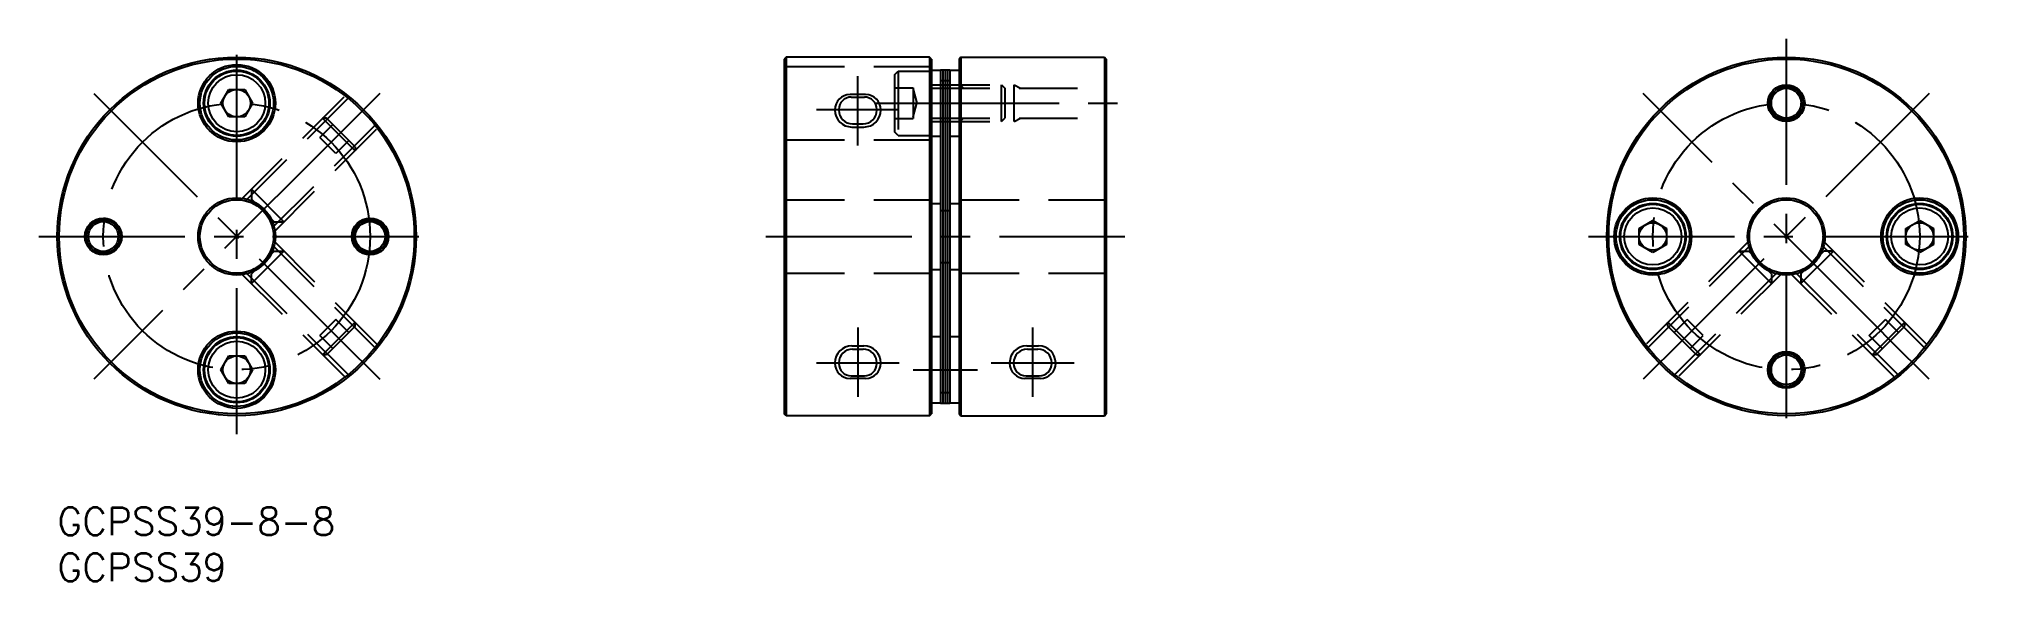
# Model space of a CAD drawing. Extents: x -2 to 209, y -8 to 51.
import ezdxf

# ---------------------------------------------------------------- set-up
doc = ezdxf.new("R2010")
doc.units = 0
doc.header["$LTSCALE"] = 0.5
doc.linetypes.add('CENTER', pattern=[50.8, 31.75, -6.35, 6.35, -6.35])
doc.linetypes.add('DASHED', pattern=[19.05, 12.7, -6.35])
for name, color, linetype in [('MSM_CENTER', 1, 'CENTER'), ('MSM_CONTINUOUS', 7, 'CONTINUOUS'), ('MSM_DASHED', 4, 'DASHED'), ('MSM_NARROW', 5, 'CONTINUOUS'), ('MSM_PART_NUMBER', 7, 'CONTINUOUS')]:
    doc.layers.add(name, color=color, linetype=linetype)
doc.styles.get("Standard").update_dxf_attribs({"font": 'txt.shx', "height": 3, "bigfont": 'bigfont.shx'})

# ---------------------------------------------------------------- blocks, each defined once
blk = doc.blocks.new('*U38')
at = {"layer": 'MSM_PART_NUMBER'}
blk.add_text('GCPSS39-8-8', height=3, dxfattribs=at).set_placement((0, -3))
blk = doc.blocks.new('*U39')
at = {"layer": 'MSM_PART_NUMBER'}
blk.add_text('GCPSS39', height=3, dxfattribs=at).set_placement((0, -8))

msp = doc.modelspace()

# ---------------------------------------------------------------- linework, layer by layer
at = {"layer": 'MSM_CENTER'}
for p, q in [((19.5, 8), (19.5, 51)), ((187.9, 51), (187.9, 8)), ((87, 39.41), (87, 46.94)), ((3.96, 45.04), (29.4, 19.6)), ((35.04, 45.04), (30.81, 40.81)), ((197.8, 19.6), (172.36, 45.04)), ((203.44, 45.04), (178, 19.6)), ((91.5, 43.29), (82.5, 43.29)), ((89, 44), (91, 44)), ((93, 44), (116, 44)), ((29.4, 39.4), (3.96, 13.96)), ((-2, 29.5), (41, 29.5)), ((77, 29.5), (116, 29.5)), ((166.4, 29.5), (209.4, 29.5)), ((87, 19.59), (87, 12.06)), ((106, 19.59), (106, 12.06)), ((30.81, 18.19), (35.04, 13.96)), ((176.59, 18.19), (172.36, 13.96)), ((203.44, 13.96), (199.21, 18.19)), ((91.5, 15.71), (82.5, 15.71)), ((93, 15), (100, 15)), ((110.5, 15.71), (101.5, 15.71))]:
    msp.add_line(p, q, dxfattribs=at)
for centre in [(19.5, 29.5), (187.9, 29.5)]:
    msp.add_circle(centre, 14.5, dxfattribs=at)
at = {"layer": 'MSM_CONTINUOUS'}
for p, q in [((79.2, 49), (79, 48.8)), ((79, 48.8), (79, 10.2)), ((94.8, 49), (79.2, 49)), ((79.2, 49), (79.2, 10)), ((95, 48.8), (94.8, 49)), ((94.8, 49), (94.8, 10)), ((95, 48.8), (95, 10.2)), ((98.2, 49), (98, 48.8)), ((98, 48.8), (98, 10.2)), ((98.2, 49), (113.8, 49)), ((98.2, 49), (98.2, 10)), ((113.8, 49), (114, 48.8)), ((113.8, 49), (113.8, 10)), ((114, 48.8), (114, 10.2)), ((95, 47.6), (96, 47.6)), ((96, 47.64), (96, 11.36)), ((96, 47.64), (97, 47.64)), ((96.25, 47.64), (96.25, 11.36)), ((96.5, 47.64), (96.5, 11.36)), ((96.75, 47.64), (96.75, 11.36)), ((97, 47.64), (97, 11.36)), ((97, 47.6), (98, 47.6)), ((17.77, 44), (18.63, 45.5)), ((18.63, 45.5), (20.37, 45.5)), ((20.37, 45.5), (21.23, 44)), ((86.28, 44.67), (87.72, 44.67)), ((96, 46.47), (97, 46.47)), ((18.63, 42.5), (17.77, 44)), ((20.37, 42.5), (18.63, 42.5)), ((21.23, 44), (20.37, 42.5)), ((84.93, 43.25), (84.93, 43.32)), ((89.07, 43.25), (89.07, 43.32)), ((86.43, 41.75), (87.57, 41.75)), ((95, 40.4), (96, 40.4)), ((97, 40.4), (98, 40.4)), ((95, 33.1), (96, 33.1)), ((96, 32.33), (97, 32.33)), ((97, 33.1), (98, 33.1)), ((171.9, 30.37), (173.4, 31.23)), ((171.9, 28.63), (171.9, 30.37)), ((173.4, 31.23), (174.9, 30.37)), ((174.9, 30.37), (174.9, 28.63)), ((200.9, 30.37), (202.4, 31.23)), ((200.9, 28.63), (200.9, 30.37)), ((202.4, 31.23), (203.9, 30.37)), ((203.9, 30.37), (203.9, 28.63)), ((173.4, 27.77), (171.9, 28.63)), ((174.9, 28.63), (173.4, 27.77)), ((202.4, 27.77), (200.9, 28.63)), ((203.9, 28.63), (202.4, 27.77)), ((95, 25.9), (96, 25.9)), ((96, 26.67), (97, 26.67)), ((97, 25.9), (98, 25.9)), ((86.43, 17.25), (87.57, 17.25)), ((95, 18.6), (96, 18.6)), ((97, 18.6), (98, 18.6)), ((105.43, 17.25), (106.57, 17.25)), ((17.77, 15), (18.63, 16.5)), ((18.63, 13.5), (17.77, 15)), ((18.63, 16.5), (20.37, 16.5)), ((20.37, 16.5), (21.23, 15)), ((21.23, 15), (20.37, 13.5)), ((84.93, 15.75), (84.93, 15.68)), ((89.07, 15.75), (89.07, 15.68)), ((103.93, 15.75), (103.93, 15.68)), ((108.07, 15.75), (108.07, 15.68)), ((20.37, 13.5), (18.63, 13.5)), ((86.28, 14.33), (87.72, 14.33)), ((105.28, 14.33), (106.72, 14.33)), ((95, 11.4), (96, 11.4)), ((96, 12.53), (97, 12.53)), ((96, 11.36), (97, 11.36)), ((97, 11.4), (98, 11.4)), ((79.2, 10), (79, 10.2)), ((94.8, 10), (79.2, 10)), ((94.8, 10), (95, 10.2)), ((98, 10.2), (98.2, 10)), ((98.2, 10), (113.8, 10)), ((113.8, 10), (114, 10.2))]:
    msp.add_line(p, q, dxfattribs=at)
for centre, radius in [((19.5, 29.5), 19.5), ((19.5, 29.5), 19.3), ((187.9, 29.5), 19.5), ((187.9, 29.5), 19.3), ((19.5, 44), 4.2), ((19.5, 44), 4), ((19.5, 44), 3.6), ((19.5, 44), 3.5), ((19.5, 44), 3.1), ((19.5, 44), 1.5), ((187.9, 44), 1.82), ((187.9, 44), 1.62), ((19.5, 29.5), 4.2), ((19.5, 29.5), 4), ((173.4, 29.5), 4.2), ((173.4, 29.5), 4), ((173.4, 29.5), 3.6), ((173.4, 29.5), 3.5), ((173.4, 29.5), 3.1), ((187.9, 29.5), 4.2), ((187.9, 29.5), 4), ((202.4, 29.5), 4.2), ((202.4, 29.5), 4), ((202.4, 29.5), 3.6), ((202.4, 29.5), 3.5), ((202.4, 29.5), 3.1), ((5, 29.5), 1.82), ((5, 29.5), 1.62), ((34, 29.5), 1.82), ((34, 29.5), 1.62), ((173.4, 29.5), 1.5), ((202.4, 29.5), 1.5), ((19.5, 15), 4.2), ((19.5, 15), 4), ((19.5, 15), 3.6), ((19.5, 15), 3.5), ((19.5, 15), 3.1), ((19.5, 15), 1.5), ((187.9, 15), 1.82), ((187.9, 15), 1.62)]:
    msp.add_circle(centre, radius, dxfattribs=at)
for centre, radius, start, end in [((86.28, 43.32), 1.35, 90, 180), ((87.72, 43.32), 1.35, 360, 90), ((86.43, 43.25), 1.5, 180, 270), ((87.57, 43.25), 1.5, 270, 360), ((86.43, 15.75), 1.5, 90, 180), ((87.57, 15.75), 1.5, 0, 90), ((105.43, 15.75), 1.5, 90, 180), ((106.57, 15.75), 1.5, 0, 90), ((86.28, 15.68), 1.35, 180, 270), ((87.72, 15.68), 1.35, 270, 0), ((105.28, 15.68), 1.35, 180, 270), ((106.72, 15.68), 1.35, 270, 0)]:
    msp.add_arc(centre, radius, start, end, dxfattribs=at)
at = {"layer": 'MSM_DASHED'}
for p, q in [((79.2, 48), (79, 48.2)), ((79.2, 48), (94.8, 48)), ((91, 47.1), (91.4, 47.5)), ((91, 47.1), (91, 40.9)), ((91.4, 47.5), (91.4, 40.5)), ((91.4, 47.5), (95, 47.5)), ((94.8, 48), (95, 48.2)), ((19.94, 33.48), (31.41, 44.94)), ((20.46, 33.38), (31.75, 44.67)), ((91, 45.67), (93, 45.67)), ((93, 45.67), (93, 42.33)), ((93, 45.5), (93.4, 44)), ((95, 46), (104, 46)), ((95, 45.62), (113.8, 45.62)), ((98.5, 45.62), (98, 46.12)), ((102.6, 46), (103, 45.6)), ((102.6, 42), (102.6, 46)), ((103, 42.4), (103, 45.6)), ((104, 42), (104, 46)), ((104, 46), (104.66, 45.62)), ((113.8, 45.62), (114, 45.82)), ((29.26, 42.37), (28.83, 42.37)), ((28.83, 42.37), (32.37, 38.83)), ((32.37, 39.26), (29.26, 42.37)), ((91, 44), (93, 44)), ((91, 42.33), (93, 42.33)), ((93, 42.5), (93.4, 44)), ((95, 42.38), (113.8, 42.38)), ((98.5, 42.38), (98, 41.88)), ((102.6, 42), (103, 42.4)), ((104, 42), (104.66, 42.38)), ((113.8, 42.38), (114, 42.18)), ((23.38, 30.46), (34.67, 41.75)), ((23.48, 29.94), (34.94, 41.41)), ((29.93, 41.7), (28.52, 40.28)), ((30.28, 38.52), (28.52, 40.28)), ((30.81, 40.81), (29.4, 39.4)), ((91.4, 40.5), (91, 40.9)), ((91.4, 40.5), (95, 40.5)), ((95, 42), (104, 42)), ((31.7, 39.93), (30.28, 38.52)), ((32.37, 39.26), (32.37, 38.83)), ((79.2, 40), (79, 39.8)), ((79.2, 40), (94.8, 40)), ((94.8, 40), (95, 39.8)), ((21.09, 34.63), (21.09, 33.57)), ((21.09, 34.63), (24.63, 31.09)), ((23.57, 31.09), (21.09, 33.57)), ((79.2, 33.5), (79, 33.7)), ((79.2, 33.5), (94.8, 33.5)), ((94.8, 33.5), (95, 33.7)), ((98.2, 33.5), (98, 33.7)), ((98.2, 33.5), (113.8, 33.5)), ((113.8, 33.5), (114, 33.7)), ((23.57, 31.09), (24.63, 31.09)), ((23.57, 27.91), (21.09, 25.43)), ((21.09, 24.37), (24.63, 27.91)), ((23.38, 28.54), (34.67, 17.25)), ((23.48, 29.06), (34.94, 17.59)), ((23.57, 27.91), (24.63, 27.91)), ((183.92, 29.06), (172.46, 17.59)), ((184.02, 28.54), (172.73, 17.25)), ((182.77, 27.91), (183.83, 27.91)), ((182.77, 27.91), (186.31, 24.37)), ((186.31, 25.43), (183.83, 27.91)), ((189.49, 25.43), (191.97, 27.91)), ((193.03, 27.91), (189.49, 24.37)), ((191.78, 28.54), (203.07, 17.25)), ((191.88, 29.06), (203.34, 17.59)), ((193.03, 27.91), (191.97, 27.91)), ((19.94, 25.52), (31.41, 14.06)), ((20.46, 25.62), (31.75, 14.33)), ((21.09, 24.37), (21.09, 25.43)), ((79.2, 25.5), (79, 25.3)), ((79.2, 25.5), (94.8, 25.5)), ((94.8, 25.5), (95, 25.3)), ((98.2, 25.5), (98, 25.3)), ((98.2, 25.5), (113.8, 25.5)), ((113.8, 25.5), (114, 25.3)), ((186.94, 25.62), (175.65, 14.33)), ((187.46, 25.52), (175.99, 14.06)), ((186.31, 25.43), (186.31, 24.37)), ((188.34, 25.52), (199.81, 14.06)), ((188.86, 25.62), (200.15, 14.33)), ((189.49, 25.43), (189.49, 24.37)), ((30.28, 20.48), (28.52, 18.72)), ((28.83, 16.63), (32.37, 20.17)), ((32.37, 19.74), (29.26, 16.63)), ((30.81, 18.19), (29.4, 19.6)), ((31.7, 19.07), (30.28, 20.48)), ((32.37, 19.74), (32.37, 20.17)), ((175.03, 19.74), (175.03, 20.17)), ((175.03, 20.17), (178.57, 16.63)), ((178.14, 16.63), (175.03, 19.74)), ((175.7, 19.07), (177.12, 20.48)), ((176.59, 18.19), (178, 19.6)), ((178.88, 18.72), (177.12, 20.48)), ((196.92, 18.72), (198.68, 20.48)), ((200.77, 20.17), (197.23, 16.63)), ((197.66, 16.63), (200.77, 19.74)), ((199.21, 18.19), (197.8, 19.6)), ((200.1, 19.07), (198.68, 20.48)), ((200.77, 19.74), (200.77, 20.17)), ((29.93, 17.3), (28.52, 18.72)), ((177.47, 17.3), (178.88, 18.72)), ((198.33, 17.3), (196.92, 18.72)), ((29.26, 16.63), (28.83, 16.63)), ((178.14, 16.63), (178.57, 16.63)), ((197.66, 16.63), (197.23, 16.63))]:
    msp.add_line(p, q, dxfattribs=at)
at = {"layer": 'MSM_NARROW'}
for p, q in [((87.85, 44.94), (86.15, 44.94)), ((84.5, 43.26), (84.5, 43.29)), ((89.5, 43.26), (89.5, 43.29)), ((86.35, 41.41), (87.65, 41.41)), ((86.35, 17.59), (87.65, 17.59)), ((105.35, 17.59), (106.65, 17.59)), ((84.5, 15.74), (84.5, 15.71)), ((89.5, 15.74), (89.5, 15.71)), ((103.5, 15.74), (103.5, 15.71)), ((108.5, 15.74), (108.5, 15.71)), ((87.85, 14.06), (86.15, 14.06)), ((106.85, 14.06), (105.15, 14.06))]:
    msp.add_line(p, q, dxfattribs=at)
for centre in [(187.9, 44), (5, 29.5), (34, 29.5), (187.9, 15)]:
    msp.add_circle(centre, 2, dxfattribs=at)
for centre, radius, start, end in [((86.15, 43.29), 1.65, 90, 180), ((87.85, 43.29), 1.65, 0, 90), ((86.35, 43.26), 1.85, 180, 270), ((87.65, 43.26), 1.85, 270, 0), ((86.35, 15.74), 1.85, 90, 180), ((87.65, 15.74), 1.85, 0, 90), ((105.35, 15.74), 1.85, 90, 180), ((106.65, 15.74), 1.85, 0, 90), ((86.15, 15.71), 1.65, 180, 270), ((87.85, 15.71), 1.65, 270, 360), ((105.15, 15.71), 1.65, 180, 270), ((106.85, 15.71), 1.65, 270, 360)]:
    msp.add_arc(centre, radius, start, end, dxfattribs=at)

# ---------------------------------------------------------------- block references
at = {"layer": 'MSM_CONTINUOUS'}
for name in ['*U38', '*U39']:
    msp.add_blockref(name, (0, 0), dxfattribs=at)

doc.saveas('drawing.dxf')
